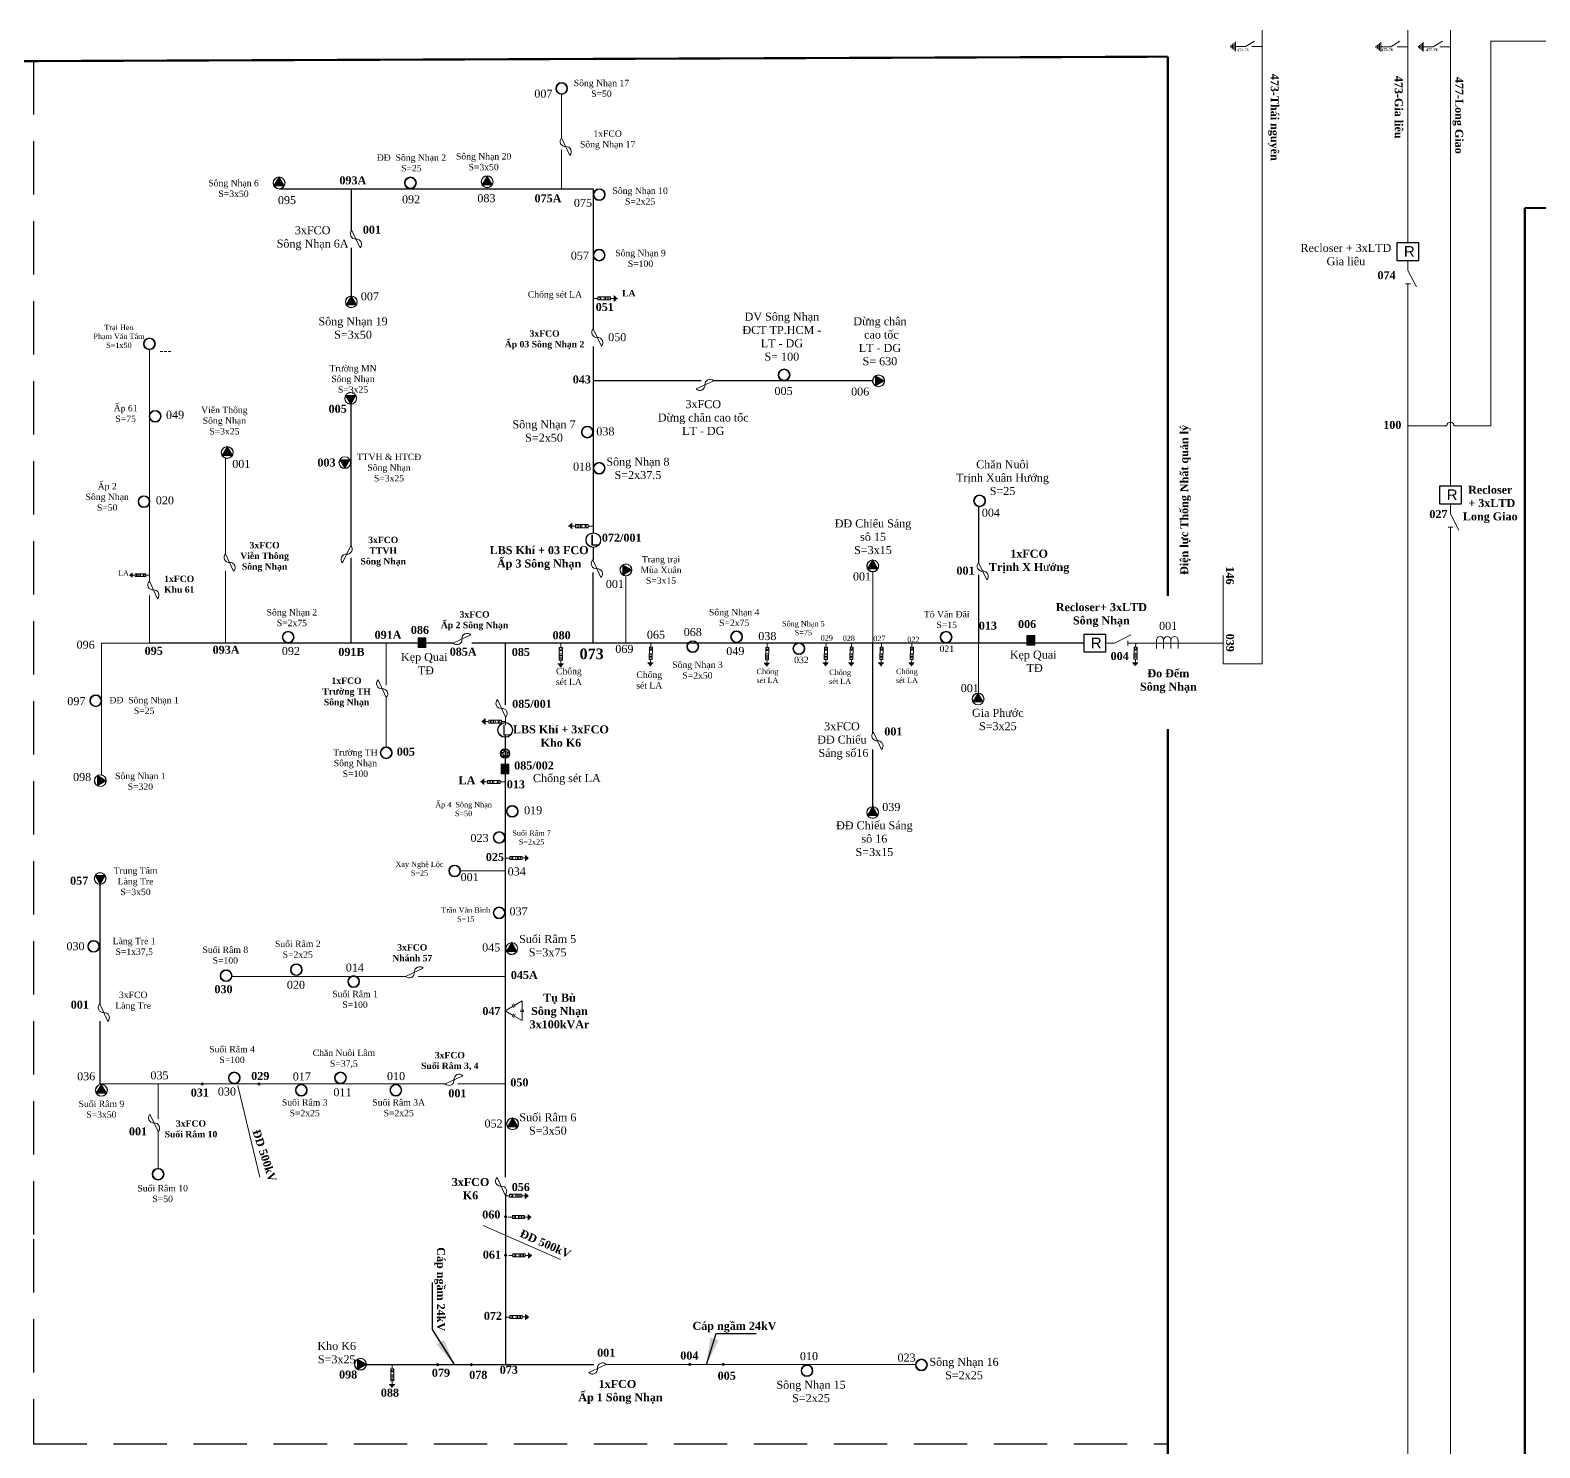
# Model space of a CAD drawing. Header units: inches. Extents: x 4393 to 9189, y -189 to 2360.
# Drawn here: x 8215.7 to 8357.2, y 1254.5 to 1387.3 of the extents above; entities that cross this region are included whole.
import ezdxf
from ezdxf.enums import TextEntityAlignment as Align

# ---------------------------------------------------------------- set-up
doc = ezdxf.new("R2010")
doc.units = ezdxf.units.IN
doc.header["$MEASUREMENT"] = 0
doc.linetypes.add('DASHED', pattern=[0.75, 0.5, -0.25])
for name, color, linetype, lineweight in [('Day 220kV', 6, 'Continuous', 30), ('Day 22kV', 1, 'Continuous', 25), ('Khung', 7, 'Continuous', 20), ('TBA', 5, 'Continuous', 18), ('Text', 7, 'Continuous', 15), ('Thiet bi', 3, 'Continuous', 18)]:
    doc.layers.add(name, color=color, linetype=linetype, lineweight=lineweight)
doc.layers.add('TEXT477TANPHU', color=7, linetype='Continuous')
doc.styles.get("Standard").update_dxf_attribs({"font": 'arial.ttf'})
doc.styles.add('TimeNRoman', font='times.ttf')
doc.styles.add('TimeNRoman-B', font='timesbd.ttf')
doc.dimstyles.get("Standard").update_dxf_attribs({"dimtxt": 0.18, "dimasz": 0.18, "dimexe": 0.18, "dimexo": 0.0625, "dimgap": 0.09, "dimtad": 0, "dimtih": 1, "dimtoh": 1, "dimdec": 4, "dimzin": 0, "dimdsep": 46, "dimtxsty": 'Standard', "dimcen": 0.09, "dimadec": 0, "dimazin": 0, "dimtfac": 1, "dimtdec": 4, "dimtofl": 0, "dimtmove": 0, "dimatfit": 3, "dimfxl": 1, "dimtolj": 1, "dimtzin": 0, "dimarcsym": 0})

# ---------------------------------------------------------------- blocks, each defined once
blk = doc.blocks.new('ALTD')
at = {"color": 0}
for points in [[(3.38, 1.08), (1.27, 0), (0, 0)], [(2.99, 0.31), (2.99, -0.31)], [(2.99, 0), (4.73, 0)]]:
    blk.add_lwpolyline(points, dxfattribs=at)
blk = doc.blocks.new('NOI DAT')
at = {"color": 0}
for points in [[(0, 0.01), (0, -1.37)], [(0, -3.51), (0, -2.22), (-0.71, -1.04)], [(0.6, -3.51), (-0.6, -3.51)], [(-0.47, -3.67), (0.47, -3.67)], [(-0.34, -3.82), (0.34, -3.82)], [(-0.21, -3.98), (0.21, -3.98)], [(-0.08, -4.13), (0.08, -4.13)]]:
    blk.add_lwpolyline(points, dxfattribs=at)
blk = doc.blocks.new('DO DEM')
at = {"color": 0}
for points in [[(-1.4, 1.53), (-1.4, 0.47, 1), (-0.47, 0.47), (-0.47, 1.53)], [(-0.47, 1.53), (-0.47, 0.47, 1), (0.47, 0.47), (0.47, 1.53)], [(0.47, 1.53), (0.47, 0.47, 1), (1.4, 0.47), (1.4, 1.53)]]:
    blk.add_lwpolyline(points, format="xyb", dxfattribs=at)
blk = doc.blocks.new('FCO')
at = {"color": 0}
blk.add_lwpolyline([(0, 0, 0.707499), (1.13, 0.53, -0.707499), (2.26, 1.05, -5.301682)], format="xyb", dxfattribs=at)
blk.add_lwpolyline([(0, 0), (2.26, 1.05)], dxfattribs=at)
blk = doc.blocks.new('TU BU')
at = {"color": 0}
for points in [[(0.59, -1.02), (0, 0), (-0.59, -1.02)], [(-0.68, -1.18), (-1.27, -2.19), (-0.09, -2.19)], [(-0.48, -1.29), (-0.88, -1.06)], [(-0.39, -1.13), (-0.78, -0.9)], [(0.09, -2.19), (1.27, -2.19), (0.68, -1.18)], [(0.41, -1.13), (0.8, -0.9)], [(0.5, -1.29), (0.9, -1.06)], [(-0.09, -2.42), (-0.09, -1.96)], [(0.09, -2.42), (0.09, -1.96)]]:
    blk.add_lwpolyline(points, dxfattribs=at)
blk = doc.blocks.new('TBA 1P')
h = blk.add_hatch(color=4)
h.set_gradient(color1=(0, 0, 255), one_color=1, tint=1, name='SPHERICAL')
h.paths.add_polyline_path([(0.8, 0.8, 1), (-0.8, 0.8, 1)])
h.paths.add_polyline_path([(-0.77, 0.8, -1), (0.77, 0.8, -1)], flags=16)
at = {"color": 0}
for radius in [0.8, 0.769, 0.759, 0.759, 0.748, 0.737, 0.726, 0.715]:
    blk.add_circle((0, 0.8), radius, dxfattribs=at)
blk = doc.blocks.new('TBA 3P')
h = blk.add_hatch(color=4)
h.set_gradient(color1=(0, 0, 255), one_color=1, tint=1, name='INVSPHERICAL')
h.paths.add_polyline_path([(-0.01, 1.58), (0, 1.6, 0.414214), (-0.8, 0.8, 0.131652), (-0.69, 0.4), (-0.68, 0.42, -0.12747), (-0.78, 0.8, -0.409402)])
h = blk.add_hatch(color=4)
h.set_gradient(color1=(0, 0, 255), one_color=1, tint=1, name='INVSPHERICAL')
h.paths.add_polyline_path([(0.8, 0.8, 1), (-0.8, 0.8, 1)])
h.paths.add_polyline_path([(-0.78, 0.8, -1), (0.78, 0.8, -1)], flags=16)
h = blk.add_hatch()
h.set_pattern_fill('AR-HBONE', color=4, scale=0.25, style=0)
h.paths.add_polyline_path([(0.69, 0.4), (0.67, 0.4, -0.566432), (-0.67, 0.4), (-0.69, 0.4, 0.57735)])
h = blk.add_hatch(color=4)
h.set_gradient(color1=(0, 0, 255), one_color=1, tint=1, name='SPHERICAL')
h.paths.add_polyline_path([(0, 1.6), (0.01, 1.58, -0.409402), (0.78, 0.8, -0.12747), (0.68, 0.42), (0.69, 0.4, 0.131652), (0.8, 0.8, 0.414214)])
at = {"color": 0}
blk.add_lwpolyline([(0, 1.6, 0, 1.39, 0), (0, 0.4, 0, 0, 0)], format="xyseb", dxfattribs=at)
blk.add_lwpolyline([(-0.69, 0.4), (0.69, 0.4), (0, 1.6)], close=True, dxfattribs=at)
for radius in [0.8, 0.778]:
    blk.add_circle((0, 0.8), radius, dxfattribs=at)
blk = doc.blocks.new('LA')
at = {"color": 0}
for p, q in [((0.52, -1.72), (0.52, -2.28)), ((0.33, -2.28), (0.53, -2.69)), ((0.33, -2.28), (0.74, -2.28)), ((0.33, -3.92), (0.33, -2.28)), ((0.33, -2.69), (0.74, -2.69)), ((0.33, -3.1), (0.74, -3.1)), ((0.33, -3.3), (0.74, -3.3)), ((0.33, -3.51), (0.74, -3.51)), ((0.33, -3.71), (0.74, -3.71)), ((0.53, -2.69), (0.74, -2.28)), ((0.74, -2.28), (0.74, -3.92)), ((0.88, -4.39), (0.14, -4.39)), ((0.22, -4.48), (0.8, -4.48)), ((0.3, -4.58), (0.72, -4.58)), ((0.74, -3.92), (0.33, -3.92)), ((0.38, -4.67), (0.64, -4.67)), ((0.46, -4.77), (0.56, -4.77)), ((0.53, -3.92), (0.53, -4.39))]:
    blk.add_line(p, q, dxfattribs=at)
blk = doc.blocks.new('ngoi sao')
at = {"layer": 'Day 22kV', "color": 1}
for p, q in [((7789, 2470), (7803.5, 2474.7)), ((7803.5, 2474.7), (7803.5, 2490)), ((7803.5, 2490), (7812.5, 2477.6)), ((7812.5, 2477.6), (7827, 2482.3)), ((7827, 2482.3), (7818, 2470)), ((7803.5, 2465.3), (7789, 2470)), ((7803.5, 2450), (7803.5, 2465.3)), ((7812.5, 2462.4), (7803.5, 2450)), ((7827, 2457.7), (7812.5, 2462.4)), ((7818, 2470), (7827, 2457.7))]:
    blk.add_line(p, q, dxfattribs=at)
blk = doc.blocks.new('báo sự cố')
at = {"layer": 'Day 22kV', "color": 1, "xscale": 0.1313280000002237, "yscale": 0.1313280000002237, "zscale": 0.1313280000002237}
blk.add_blockref('ngoi sao', (6759.61, 2134.29, 3), dxfattribs=at)
at = {"layer": 'TBA', "xscale": 3.449999999999818, "yscale": 3.449999999999818, "zscale": 3.449999999999818, "rotation": 90}
blk.add_blockref('TBA 1P', (7788, 2458.76), dxfattribs=at)
blk = doc.blocks.new('Re')
at = {"layer": 'Day 22kV', "color": 0}
blk.add_lwpolyline([(1873.29, 178.55), (1883.26, 178.55), (1883.26, 170.06), (1873.29, 170.06)], close=True, dxfattribs=at)
at = {"layer": 'TEXT477TANPHU', "color": 7, "true_color": 0xffffff, "insert": (1876.47, 176.87), "char_height": 5, "attachment_point": 1}
blk.add_mtext_dynamic_manual_height_columns('R', width=1.1505, gutter_width=1, heights=[0], dxfattribs=at)
blk = doc.blocks.new('LBS khí')
blk.add_circle((1.09, -1.12), 3.4)
at = {"layer": 'TEXT477TANPHU', "color": 7, "true_color": 0xffffff, "insert": (-0.34, 1.36), "char_height": 5, "attachment_point": 1}
blk.add_mtext_dynamic_manual_height_columns('L', width=1.1505, gutter_width=1, heights=[0], dxfattribs=at)

msp = doc.modelspace()

# ---------------------------------------------------------------- hatches: boundary and pattern name
at = {"layer": 'Text', "lineweight": 15}
h = msp.add_hatch(dxfattribs=at)
h.set_pattern_fill('ANSI38', color=4, scale=0.5, style=0)
h.set_pattern_definition([(45, (8109.10371, 442.06179), (-0.044194174, 0.044194174), []), (135, (8109.10371, 442.06179), (-0.1325825215, 0.044194174), [0.15625, -0.09375])])
h.paths.add_polyline_path([(8252.81, 1330.37), (8252.08, 1330.37), (8252.08, 1329.46), (8252.81, 1329.46)])
h = msp.add_hatch(dxfattribs=at)
h.set_pattern_fill('ANSI38', color=4, scale=0.5, style=0)
h.set_pattern_definition([(45, (8166.17138, 442.283377), (-0.044194174, 0.044194174), []), (135, (8166.17138, 442.283377), (-0.1325825215, 0.044194174), [0.15625, -0.09375])])
h.paths.add_polyline_path([(8309.88, 1330.59), (8309.15, 1330.59), (8309.15, 1329.68), (8309.88, 1329.68)])
h = msp.add_hatch(dxfattribs=at)
h.set_pattern_fill('ANSI38', color=4, scale=0.5, style=0)
h.set_pattern_definition([(45, (8116.89047, 430.22083), (-0.044194174, 0.044194174), []), (135, (8116.89047, 430.22083), (-0.1325825215, 0.044194174), [0.15625, -0.09375])])
h.paths.add_polyline_path([(8260.6, 1318.53), (8259.87, 1318.53), (8259.87, 1317.62), (8260.6, 1317.62)])

# ---------------------------------------------------------------- linework, layer by layer
at = {"color": 6, "lineweight": 15}
msp.add_line((8361.13, 1386.32), (8352.61, 1386.32), dxfattribs=at)
at = {"lineweight": 15}
for centre in [(8268.51, 1339.54), (8260.24, 1321.74)]:
    msp.add_circle(centre, 0.684, dxfattribs=at)
at = {"layer": 'Day 220kV', "lineweight": 15}
for points in [[(8237.24, 1279.81), (8235.19, 1288.38)], [(8265.44, 1272.11), (8258.2, 1275.3)]]:
    msp.add_lwpolyline(points, dxfattribs=at)
at = {"layer": 'Day 22kV', "lineweight": 15}
msp.add_line((8222.42, 1329.89), (8222.42, 1317.53), dxfattribs=at)
at = {"layer": 'Day 22kV', "lineweight": 30}
msp.add_line((8314.49, 1329.89), (8257.12, 1329.89), dxfattribs=at)
at = {"layer": 'Day 22kV', "lineweight": 15}
for points in [[(8331.19, 1327.95), (8331.19, 1387.35)], [(8348.85, 1344.64), (8348.85, 1387.34)], [(8265.54, 1381.33), (8265.54, 1377.25)], [(8265.54, 1376.13), (8265.54, 1372.47)], [(8226.91, 1357.39), (8226.9, 1335.69)], [(8234.04, 1347.22), (8234.04, 1338.26)], [(8324.21, 1165.38), (8348.85, 1165.59), (8348.85, 1339.5)], [(8234.04, 1336.62), (8234.04, 1329.89)], [(8271.57, 1336.19), (8271.57, 1329.86)], [(8327.55, 1327.95), (8327.55, 1336.23)], [(8226.9, 1334.35), (8226.9, 1329.89)], [(8249.1, 1325.95), (8249.1, 1329.89)], [(8319.8, 1329.89), (8327.54, 1329.89)], [(8327.55, 1327.95), (8331.19, 1327.95)], [(8249.1, 1320.16), (8249.1, 1324.79)], [(8260.29, 1322.2), (8260.29, 1322.95)], [(8260.29, 1308.53), (8256.07, 1308.53)], [(8234.65, 1298.65), (8250.92, 1298.65)], [(8252.08, 1298.65), (8260.29, 1298.65)], [(8222.26, 1288.57), (8254.64, 1288.57)], [(8227.72, 1285.26), (8227.72, 1288.56)], [(8255.8, 1288.57), (8260.29, 1288.57)], [(8227.72, 1280.66), (8227.72, 1284.09)], [(8269.72, 1262.27), (8298.7, 1262.27)]]:
    msp.add_lwpolyline(points, dxfattribs=at)
at = {"layer": 'Day 22kV', "color": 6, "lineweight": 15}
for points in [[(8344.85, 1387.35), (8344.85, 1367.45)], [(8344.86, 1362.3), (8344.85, 1176.08), (8341.28, 1176.08)]]:
    msp.add_lwpolyline(points, dxfattribs=at)
at = {"layer": 'Day 22kV', "lineweight": 30}
for points in [[(8239.07, 1372.47), (8268.5, 1372.47)], [(8245.84, 1368.53), (8245.84, 1372.47)], [(8268.5, 1372.47), (8268.5, 1359.35)], [(8245.84, 1362.29), (8245.84, 1366.94)], [(8268.5, 1357.69), (8268.5, 1340.23)], [(8278.63, 1354.47), (8268.46, 1354.47)], [(8294.69, 1354.47), (8279.79, 1354.47)], [(8245.77, 1352.28), (8245.77, 1339.05)], [(8304.62, 1342.63), (8304.62, 1337.45)], [(8268.5, 1338.85), (8268.5, 1337.72)], [(8245.77, 1337.88), (8245.77, 1329.89)], [(8268.46, 1336.52), (8268.46, 1329.89)], [(8304.62, 1336.29), (8304.62, 1329.89)], [(8260.29, 1324.11), (8260.29, 1329.89)], [(8294.71, 1321.49), (8294.71, 1329.89)], [(8260.28, 1279.83), (8260.29, 1316.45), (8260.29, 1321.3)], [(8294.71, 1314.42), (8294.71, 1319.9)], [(8222.25, 1307.27), (8222.25, 1296.07)], [(8222.26, 1294.46), (8222.26, 1288.57)], [(8260.28, 1278.18), (8260.28, 1262.27)], [(8247.24, 1262.27), (8268.56, 1262.27)]]:
    msp.add_lwpolyline(points, dxfattribs=at)
at = {"layer": 'Day 22kV', "color": 6, "lineweight": 15}
msp.add_lwpolyline([(8344.86, 1350.27), (8348.51, 1350.27, -0.983539), (8349.17, 1350.27), (8352.61, 1350.27)], format="xyb", dxfattribs=at)
at = {"layer": 'Day 22kV', "color": 4, "lineweight": 15}
for centre in [(8231.86, 1288.57), (8237.19, 1288.57), (8260.29, 1276.12), (8260.29, 1272.5), (8253.93, 1262.26), (8257.07, 1262.26), (8277.55, 1262.27), (8280.69, 1262.27)]:
    msp.add_circle(centre, 0.112, dxfattribs=at)
at = {"layer": 'Khung', "color": 2, "linetype": 'DASHED', "lineweight": 30, "ltscale": 20, "const_width": 0.203}
for points in [[(8322.35, 1384.86), (8204.67, 1384.4)], [(8322.35, 1384.86), (8322.35, 1334.31)], [(8355.81, 1370.72), (8355.8, 1158.22)], [(8434.3, 1370.72), (8355.81, 1370.67)], [(8322.35, 1321.85), (8322.35, 1232.27)]]:
    msp.add_lwpolyline(points, dxfattribs=at)
at = {"layer": 'Text', "color": 4, "lineweight": 15}
msp.add_line((8352.61, 1350.27), (8352.61, 1386.32), dxfattribs=at)
at = {"layer": 'Text', "color": 4}
for p, q in [((8294.71, 1329.89), (8294.7, 1336.59)), ((8226.9, 1329.89), (8222.42, 1329.89))]:
    msp.add_line(p, q, dxfattribs=at)
at = {"layer": 'Text', "color": 4, "lineweight": 30}
msp.add_line((8255.38, 1329.89), (8226.9, 1329.89), dxfattribs=at)
at = {"layer": 'Text', "color": 1}
msp.add_line((8304.62, 1329.89), (8304.62, 1325.2), dxfattribs=at)
at = {"layer": 'Text', "color": 3, "linetype": 'DASHED', "lineweight": 30, "ltscale": 10}
msp.add_lwpolyline([(8216.05, 1384.44), (8216.05, 1274.01), (8216.05, 1254.84), (8322.35, 1254.84)], dxfattribs=at)
at = {"layer": 'Text', "color": 4, "lineweight": 15}
for points in [[(8252.08, 1330.37), (8252.81, 1330.37), (8252.81, 1329.46), (8252.08, 1329.46)], [(8309.15, 1330.59), (8309.88, 1330.59), (8309.88, 1329.68), (8309.15, 1329.68)], [(8259.87, 1318.53), (8260.6, 1318.53), (8260.6, 1317.62), (8259.87, 1317.62)]]:
    msp.add_lwpolyline(points, close=True, dxfattribs=at)

# ---------------------------------------------------------------- block references
at = {"color": 0, "lineweight": 15, "xscale": 0.2015999999994165, "yscale": 0.2015999999998712, "zscale": 0.2016}
for p in [(8268.29, 1339.77), (8260.03, 1321.97)]:
    msp.add_blockref('LBS khí', p, dxfattribs=at)
at = {"layer": 'Day 22kV', "color": 0, "lineweight": 15, "xscale": 0.2015999999994165, "yscale": 0.2015999999998712, "zscale": 0.2016}
for p in [(7966.18, 1331.45), (7970.19, 1308.64), (7936.84, 1294.74)]:
    msp.add_blockref('Re', p, dxfattribs=at)
at = {"layer": 'Day 22kV', "color": 6, "lineweight": 15, "xscale": 0.1612799999996704, "yscale": 0.161279999999806, "zscale": 0.1612800000000109, "rotation": 345.0685828217896}
msp.add_blockref('báo sự cố', (6944.85, 1259.9, -0.48), dxfattribs=at)
at = {"layer": 'TBA', "lineweight": 15, "yscale": 0.6955199999999877, "zscale": 0.6955200000001468}
for name, p, xscale, rotation in [('TBA 1P', (8266.1, 1381.88), 0.6955200000002151, 90), ('TBA 1P', (8268.51, 1371.93), 0.6955199999999877, 270), ('TBA 1P', (8268.5, 1366.26), 0.6955199999999877, 270), ('TBA 1P', (8226.35, 1357.94), 0.6955199999999877, 270), ('TBA 1P', (8285.83, 1355.03), 0.6955199999999877, 270), ('TBA 3P', (8245.77, 1353.39), -0.6955200000002151, 180), ('TBA 1P', (8226.89, 1351.15), 0.6955199999999877, 270), ('TBA 1P', (8267.39, 1349.67), 0.6955199999999877, 270), ('TBA 3P', (8245.22, 1347.36), -0.6955200000002151, 180), ('TBA 1P', (8268.5, 1346.28), 0.6955199999999877, 270), ('TBA 1P', (8225.84, 1343.15), 0.6955199999999877, 270), ('TBA 3P', (8271.01, 1336.75), 0.6955199999999877, 270), ('TBA 1P', (8282.49, 1330.48), 0.6955199999999877, 90), ('TBA 1P', (8288.33, 1329.37), 0.6955199999999877, 90), ('TBA 1P', (8221.32, 1324.48), 0.6955200000002151, 270), ('TBA 3P', (8221.75, 1316.99), 0.6955200000002151, 270), ('TBA 1P', (8254.96, 1308.53), 0.6955199999999877, 270), ('TBA 3P', (8222.29, 1308.38), 0.6955200000002151, 180), ('TBA 1P', (8259.13, 1304.6), 0.6955199999999877, 270), ('TBA 1P', (8221.12, 1301.46), 0.6955200000002151, 270), ('TBA 1P', (8233.54, 1298.71), 0.6955199999999877, 270), ('TBA 1P', (8240.12, 1299.27), 0.6955199999999877, 270), ('TBA 1P', (8245.49, 1298.16), 0.6955199999999877, 270), ('TBA 3P', (8246.13, 1262.29), 0.6955200000002151, 270)]:
    msp.add_blockref(name, p, dxfattribs=dict(at, xscale=xscale, rotation=rotation))
at = {"layer": 'TBA', "lineweight": 15, "xscale": 0.6955200000002151, "yscale": 0.6955199999999877, "zscale": 0.6955200000001468}
for name, p in [('TBA 3P', (8239.06, 1372.47)), ('TBA 3P', (8258.56, 1372.58)), ('TBA 1P', (8251.37, 1372.47)), ('TBA 3P', (8245.83, 1361.32)), ('TBA 3P', (8234.2, 1347.2)), ('TBA 1P', (8304.71, 1342.67)), ('TBA 3P', (8294.7, 1336.57)), ('TBA 1P', (8239.91, 1329.89)), ('TBA 1P', (8277.83, 1329)), ('TBA 1P', (8301.57, 1329.89)), ('TBA 3P', (8304.57, 1324.09)), ('TBA 1P', (8249.1, 1319.05)), ('TBA 1P', (8260.91, 1313.56)), ('TBA 3P', (8294.69, 1313.45)), ('TBA 1P', (8259.69, 1311.11)), ('TBA 3P', (8260.86, 1300.7)), ('TBA 3P', (8222.41, 1287.41)), ('TBA 1P', (8234.86, 1288.57)), ('TBA 1P', (8244.81, 1288.57)), ('TBA 1P', (8241.14, 1287.42)), ('TBA 1P', (8250, 1287.42)), ('TBA 3P', (8260.94, 1284.27)), ('TBA 1P', (8227.72, 1279.55)), ('TBA 1P', (8288.53, 1261.13)), ('TBA 1P', (8299.26, 1261.67))]:
    msp.add_blockref(name, p, dxfattribs=at)
at = {"layer": 'TBA', "color": 4, "lineweight": 15, "xscale": 0.6955199999999877, "yscale": 0.6955199999999877, "zscale": 0.6955200000001468, "rotation": 270}
msp.add_blockref('TBA 3P', (8294.69, 1354.47), dxfattribs=at)
at = {"layer": 'Thiet bi', "lineweight": 15}
for name, p, xscale, yscale, zscale, rotation in [('NOI DAT', (8331.23, 1385.81), 0.7257600000000366, 0.7257600000000366, 0.7257600000000735, 270), ('NOI DAT', (8344.85, 1385.79), 0.7257600000000366, 0.7257600000000366, 0.7257600000000735, 270), ('NOI DAT', (8348.84, 1385.79), 0.7257600000000366, 0.7257600000000366, 0.7257600000000735, 270), ('FCO', (8265.54, 1377.25), 0.7257599999998092, 0.7257600000000366, 0.7257600000000735, 270), ('FCO', (8246.65, 1366.94), 0.7257600000000366, 0.7257600000000366, 0.7257600000000735, 90), ('ALTD', (8344.86, 1365.74), 0.7257600000000366, 0.7257600000000366, 0.7257600000000735, 270), ('LA', (8267.27, 1361.82), 0.7257599999998092, 0.7257600000000366, 0.7257600000000735, 90), ('FCO', (8268.5, 1359.35), 0.7257600000000366, 0.7257600000000366, 0.7257600000000735, 270), ('FCO', (8279.79, 1354.47), 0.725760000000264, 0.7257600000000366, 0.7257600000000735, 180), ('ALTD', (8348.85, 1342.93), 0.7257600000000366, 0.7257600000000366, 0.7257600000000735, 270), ('LA', (8269.69, 1341.24), 0.7257600000000366, 0.7257600000000366, 0.7257600000000735, 270), ('FCO', (8245.77, 1339.05), -0.7257600000000366, 0.7257600000000366, 0.7257600000000735, 90), ('FCO', (8234.04, 1338.26), 0.7257600000000366, 0.7257600000000366, 0.7257600000000735, 270), ('FCO', (8268.46, 1337.68), 0.7257600000000366, 0.7257600000000366, 0.7257600000000735, 270), ('FCO', (8304.62, 1337.45), 0.7257600000000366, 0.7257600000000366, 0.7257600000000735, 270), ('LA', (8227.95, 1336.57), 0.6037500000002183, 0.6037500000002183, 0.6037500000001272, 270), ('FCO', (8226.9, 1335.69), 0.7257600000000366, 0.7257600000000366, 0.7257600000000735, 270), ('DO DEM', (8322.3, 1330.5), 0.725760000000264, 0.7257600000000366, 0.7257600000000735, 180), ('LA', (8273.56, 1331.09), 0.6955199999997315, 0.6955199999999877, 0.6955200000001468, 358.9176948369079), ('LA', (8284.47, 1331.06), 0.6955199999997315, 0.6955199999999877, 0.6955200000001468, 358.9176948369079), ('LA', (8289.98, 1331.09), 0.6955199999997315, 0.6955199999999877, 0.6955200000001468, 358.9176948369079), ('LA', (8292.38, 1331.09), 0.6955199999997315, 0.6955199999999877, 0.6955200000001468, 358.9176948369079), ('LA', (8295.18, 1331.09), 0.6955199999997315, 0.6955199999999877, 0.6955200000001468, 358.9176948369079), ('LA', (8298.03, 1331.09), 0.6955199999997315, 0.6955199999999877, 0.6955200000001468, 358.9176948369079), ('LA', (8319, 1331.1), 0.6955199999997315, 0.6955199999999877, 0.6955200000001468, 358.9176948369079), ('FCO', (8249.1, 1324.79), 0.7257600000000366, 0.7257600000000366, 0.7257600000000735, 90), ('FCO', (8260.29, 1322.95), 0.7257600000000366, 0.7257600000000366, 0.7257600000000735, 90), ('LA', (8261.55, 1322.91), 0.7257600000000366, 0.7257600000000366, 0.7257600000000735, 270), ('FCO', (8295.52, 1319.9), 0.7257600000000366, 0.7257600000000366, 0.7257600000000735, 90), ('LA', (8261.44, 1317.26), 0.7257600000000366, 0.7257600000000366, 0.7257600000000735, 270), ('LA', (8259.1, 1309.38), 0.6955199999999877, 0.6955199999999877, 0.6955200000001468, 90), ('FCO', (8222.25, 1296.07), 0.7257599999998092, 0.7257600000000366, 0.7257600000000735, 270), ('TU BU', (8260.25, 1295.42), 0.7257600000000366, 0.7257600000000366, 0.7257600000000735, 90), ('FCO', (8227.72, 1284.09), 0.7257600000000366, 0.7257600000000366, 0.7257600000000735, 90), ('FCO', (8260.25, 1278.15), 0.7257600000000366, 0.7257600000000366, 0.7257600000000735, 90), ('LA', (8259.08, 1277.71), 0.6955199999999877, 0.6955199999999877, 0.6955200000001468, 90), ('LA', (8259.34, 1275.71), 0.6955199999999877, 0.6955199999999877, 0.6955200000001468, 90), ('LA', (8259.39, 1272.12), 0.6955199999999877, 0.6955199999999877, 0.6955200000001468, 90), ('LA', (8259.11, 1266.35), 0.6955199999999877, 0.6955199999999877, 0.6955200000001468, 90), ('FCO', (8269.72, 1262.27), 0.725760000000264, 0.7257600000000366, 0.7257600000000735, 180)]:
    msp.add_blockref(name, p, dxfattribs=dict(at, xscale=xscale, yscale=yscale, zscale=zscale, rotation=rotation))
for name, p, xscale, yscale, zscale in [('FCO', (8255.38, 1329.89), 0.725760000000264, 0.7257600000000366, 0.7257600000000735), ('ALTD', (8316.44, 1329.89), 0.725760000000264, 0.7257600000000366, 0.7257600000000735), ('LA', (8265.08, 1331.12), 0.725760000000264, 0.7257600000000366, 0.7257600000000735), ('FCO', (8250.92, 1298.65), 0.725760000000264, 0.7257600000000366, 0.7257600000000735), ('FCO', (8254.64, 1288.57), 0.725760000000264, 0.7257600000000366, 0.7257600000000735), ('LA', (8249.29, 1263.45), 0.6955200000002151, 0.6955199999999877, 0.6955200000001468)]:
    msp.add_blockref(name, p, dxfattribs=dict(at, xscale=xscale, yscale=yscale, zscale=zscale))

# ---------------------------------------------------------------- texts
at = {"layer": 'Text', "color": 4, "lineweight": 15}
for s, height, rotation, style, p in [('473-76', 0.25, 0.8, 'TimeNRoman', (8329.39, 1385.35)), ('473-76', 0.25, 0.8, 'TimeNRoman-B', (8342.91, 1385.39)), ('477-76', 0.25, 0.8, 'TimeNRoman-B', (8347.09, 1385.39)), ('146', 0.75, 270, 'TimeNRoman-B', (8327.81, 1336.22)), ('039', 0.75, 270, 'TimeNRoman-B', (8327.81, 1329.92)), ('ÐD 500kV', 0.75, 288.012, 'TimeNRoman-B', (8237.34, 1281.73)), ('ÐD 500kV', 0.75, 336.1844, 'TimeNRoman-B', (8263.87, 1273.25))]:
    msp.add_text(s, height=height, rotation=rotation, dxfattribs=dict(at, style=style)).set_placement(p, align=Align.CENTER)
for s, height, style, p in [('007', 0.75, 'TimeNRoman', (8263.83, 1381.02)), ('095', 0.75, 'TimeNRoman', (8239.8, 1371.04)), ('092', 0.75, 'TimeNRoman', (8251.43, 1371.11)), ('083', 0.75, 'TimeNRoman', (8258.49, 1371.22)), ('075A', 0.75, 'TimeNRoman-B', (8264.26, 1371.21)), ('075', 0.75, 'TimeNRoman', (8267.54, 1370.78)), ('001', 0.75, 'TimeNRoman-B', (8247.76, 1368.27)), ('057', 0.75, 'TimeNRoman', (8267.25, 1365.84)), ('074', 0.75, 'TimeNRoman-B', (8342.85, 1364)), ('007', 0.75, 'TimeNRoman', (8247.57, 1362.02)), ('LA', 0.6, 'TimeNRoman-B', (8271.83, 1362.38)), ('051', 0.75, 'TimeNRoman-B', (8269.58, 1361.02)), ('050', 0.75, 'TimeNRoman', (8270.75, 1358.19)), ('---', 0.75, 'TimeNRoman', (8228.42, 1356.95)), ('043', 0.75, 'TimeNRoman-B', (8267.43, 1354.23)), ('006', 0.75, 'TimeNRoman', (8293.52, 1353.09)), ('049', 0.75, 'TimeNRoman', (8229.31, 1350.92)), ('038', 0.75, 'TimeNRoman', (8269.64, 1349.36)), ('100', 0.75, 'TimeNRoman-B', (8343.39, 1349.97)), ('001', 0.75, 'TimeNRoman', (8235.52, 1346.31)), ('003', 0.75, 'TimeNRoman-B', (8243.5, 1346.44)), ('018', 0.75, 'TimeNRoman', (8267.46, 1346.06)), ('020', 0.75, 'TimeNRoman', (8228.36, 1342.9)), ('004', 0.75, 'TimeNRoman', (8305.77, 1341.74)), ('027', 0.75, 'TimeNRoman-B', (8347.71, 1341.6)), ('001', 0.75, 'TimeNRoman-B', (8303.39, 1336.31)), ('LA', 0.5, 'TimeNRoman', (8224.48, 1336.2)), ('001', 0.75, 'TimeNRoman', (8270.53, 1335.06)), ('001', 0.75, 'TimeNRoman', (8293.69, 1335.76)), ('013', 0.75, 'TimeNRoman-B', (8305.49, 1331.15)), ('001', 0.75, 'TimeNRoman', (8322.38, 1331.13)), ('096', 0.75, 'TimeNRoman', (8220.93, 1329.36)), ('065', 0.75, 'TimeNRoman', (8274.38, 1330.3)), ('068', 0.75, 'TimeNRoman', (8277.83, 1330.55)), ('038', 0.75, 'TimeNRoman', (8284.82, 1330.17)), ('029', 0.5, 'TimeNRoman', (8290.39, 1330.12)), ('028', 0.5, 'TimeNRoman', (8292.45, 1330.09)), ('027', 0.5, 'TimeNRoman', (8295.32, 1330.07)), ('022', 0.5, 'TimeNRoman', (8298.51, 1329.98)), ('092', 0.75, 'TimeNRoman', (8240.17, 1328.77)), ('069', 0.75, 'TimeNRoman', (8271.42, 1328.97)), ('049', 0.75, 'TimeNRoman', (8281.82, 1328.77)), ('032', 0.6, 'TimeNRoman', (8288.01, 1328.01)), ('021', 0.6, 'TimeNRoman', (8301.64, 1329.06)), ('004', 0.75, 'TimeNRoman-B', (8317.84, 1328.3)), ('001', 0.75, 'TimeNRoman', (8303.79, 1325.29)), ('097', 0.75, 'TimeNRoman', (8220.06, 1324.07)), ('001', 0.75, 'TimeNRoman-B', (8296.63, 1321.23)), ('098', 0.75, 'TimeNRoman', (8220.6, 1316.96)), ('LA', 0.75, 'TimeNRoman-B', (8256.67, 1316.65)), ('013', 0.75, 'TimeNRoman-B', (8261.25, 1316.28)), ('039', 0.75, 'TimeNRoman', (8296.44, 1314.15)), ('023', 0.75, 'TimeNRoman', (8257.85, 1311.25)), ('034', 0.75, 'TimeNRoman', (8261.33, 1308.11)), ('057', 0.75, 'TimeNRoman-B', (8220.32, 1307.24)), ('001', 0.75, 'TimeNRoman', (8256.92, 1307.58)), ('037', 0.75, 'TimeNRoman', (8261.51, 1304.37)), ('030', 0.75, 'TimeNRoman', (8219.98, 1301.1)), ('045', 0.75, 'TimeNRoman', (8258.94, 1300.98)), ('014', 0.75, 'TimeNRoman', (8246.16, 1299.1)), ('045A', 0.75, 'TimeNRoman-B', (8262.04, 1298.4)), ('030', 0.75, 'TimeNRoman-B', (8233.85, 1297.07)), ('020', 0.75, 'TimeNRoman', (8240.64, 1297.48)), ('001', 0.75, 'TimeNRoman-B', (8220.38, 1295.62)), ('047', 0.75, 'TimeNRoman-B', (8258.96, 1295.02)), ('036', 0.75, 'TimeNRoman', (8220.98, 1288.91)), ('035', 0.75, 'TimeNRoman', (8227.85, 1289)), ('029', 0.75, 'TimeNRoman-B', (8237.3, 1288.94)), ('017', 0.75, 'TimeNRoman', (8241.19, 1288.89)), ('010', 0.75, 'TimeNRoman', (8250.02, 1288.92)), ('050', 0.75, 'TimeNRoman-B', (8261.58, 1288.33)), ('031', 0.75, 'TimeNRoman-B', (8231.63, 1287.38)), ('030', 0.75, 'TimeNRoman', (8234.17, 1287.48)), ('011', 0.75, 'TimeNRoman', (8245, 1287.41)), ('001', 0.75, 'TimeNRoman-B', (8255.77, 1287.31)), ('052', 0.75, 'TimeNRoman', (8259.16, 1284.48)), ('001', 0.75, 'TimeNRoman-B', (8225.84, 1283.74)), ('056', 0.75, 'TimeNRoman-B', (8261.71, 1278.53)), ('060', 0.75, 'TimeNRoman-B', (8258.95, 1275.95)), ('061', 0.75, 'TimeNRoman-B', (8259.01, 1272.19)), ('072', 0.75, 'TimeNRoman-B', (8259.1, 1266.45)), ('001', 0.75, 'TimeNRoman-B', (8269.72, 1263)), ('004', 0.75, 'TimeNRoman-B', (8277.51, 1262.73)), ('010', 0.75, 'TimeNRoman', (8288.72, 1262.67)), ('073', 0.75, 'TimeNRoman-B', (8260.59, 1261.39)), ('023', 0.75, 'TimeNRoman', (8297.87, 1262.54)), ('098', 0.75, 'TimeNRoman-B', (8245.53, 1260.95)), ('079', 0.75, 'TimeNRoman-B', (8254.23, 1261.11)), ('078', 0.75, 'TimeNRoman-B', (8257.73, 1260.92)), ('005', 0.75, 'TimeNRoman-B', (8281.01, 1260.84)), ('088', 0.75, 'TimeNRoman-B', (8249.45, 1259.25))]:
    msp.add_text(s, height=height, dxfattribs=dict(at, style=style)).set_placement(p, align=Align.CENTER)
at = {"layer": 'Text', "color": 3, "lineweight": 15}
for s, height, style, p in [('093A', 0.75, 'TimeNRoman-B', (8245.97, 1372.89)), ('005', 0.75, 'TimeNRoman', (8286.34, 1353.15)), ('005', 0.75, 'TimeNRoman-B', (8244.55, 1351.48)), ('072/001', 0.75, 'TimeNRoman-B', (8271.17, 1339.39)), ('086', 0.75, 'TimeNRoman-B', (8252.26, 1330.75)), ('006', 0.75, 'TimeNRoman-B', (8309.16, 1331.3)), ('091A', 0.75, 'TimeNRoman-B', (8249.27, 1330.29)), ('080', 0.75, 'TimeNRoman-B', (8265.54, 1330.25)), ('095', 0.75, 'TimeNRoman-B', (8227.31, 1328.79)), ('093A', 0.75, 'TimeNRoman-B', (8234.09, 1328.89)), ('091B', 0.75, 'TimeNRoman-B', (8245.84, 1328.69)), ('085A', 0.75, 'TimeNRoman-B', (8256.31, 1328.71)), ('085', 0.75, 'TimeNRoman-B', (8261.72, 1328.68)), ('073', 1, 'TimeNRoman-B', (8268.35, 1328.38)), ('085/001', 0.75, 'TimeNRoman-B', (8262.76, 1323.82)), ('005', 0.75, 'TimeNRoman-B', (8250.94, 1319.34)), ('085/002', 0.75, 'TimeNRoman-B', (8262.95, 1318.04)), ('019', 0.75, 'TimeNRoman', (8262.87, 1313.84)), ('025', 0.75, 'TimeNRoman-B', (8259.29, 1309.46))]:
    msp.add_text(s, height=height, dxfattribs=dict(at, style=style)).set_placement(p, align=Align.CENTER)
at = {"layer": 'Text', "color": 3, "lineweight": 15, "attachment_point": 5}
for s, insert, char_height, width, style in [('{\\fTimes New Roman|b0|i0|c0|p18;Sông Nh\\fTimes New Roman|b0|i0|c0|p18;ạn} 17\\PS=50', (8269.27, 1381.89), 0.6, 7.0291, 'TimeNRoman'), ('Sông Nhạn 20\\PS=3x50', (8258.23, 1375.01), 0.6, 9.6846, 'TimeNRoman'), ('3xFCO\\PSông Nhạn 6A', (8242.2, 1367.84), 0.75, 7.6174, 'TimeNRoman'), ('Sông Nhạn 19\\PS=3x50', (8245.99, 1359.42), 0.75, 7.6174, 'TimeNRoman'), ('3xFCO \\PẤp {\\C3;03} Sông Nhạn 2', (8263.94, 1358.31), 0.6, 12.3232, 'TimeNRoman-B'), ('Suối Râm 3A\\PS=2x25', (8250.27, 1286.33), 0.6, 6.7698, 'TimeNRoman')]:
    msp.add_mtext(s, dxfattribs=dict(at, insert=insert, char_height=char_height, width=width, style=style))
at = {"layer": 'Text', "color": 4, "lineweight": 15, "char_height": 0.75, "attachment_point": 5, "style": 'TimeNRoman'}
for s, insert, width, rotation in [('{\\fTimes New Roman|b1|i0|c0|p18;473-Thái nguyên}', (8332.25, 1379.18), 38.8825, 270), ('{\\fTimes New Roman|b1|i0|c0|p18;473-Gia liêu}', (8343.99, 1380.12), 12.2286, 270), ('{\\fTimes New Roman|b1|i0|c0|p18;477-Long Giao}', (8349.53, 1379.36), 12.2286, 270), ('{\\fTimes New Roman|b1|i0|c238|p18;Đ\\fTimes New Roman|b1|i0|c0|p18;iện lực Thống Nhất quản lý}', (8324.01, 1343.31), 31.4597, 90)]:
    msp.add_mtext(s, dxfattribs=dict(at, insert=insert, width=width, rotation=rotation))
at = {"layer": 'Text', "color": 4, "lineweight": 15, "attachment_point": 5}
for s, insert, char_height, width, style in [('1xFCO\\PSông Nhạn 17', (8269.85, 1377.05), 0.6, 6.177, 'TimeNRoman'), ('{\\fTimes New Roman|b0|i0|c238|p18;Đ}Đ {\\fTimes New Roman|b0|i0|c163|p18;{}} Sông Nhạn 2\\PS=25', (8251.46, 1374.9), 0.6, 9.6846, 'TimeNRoman'), ('Sông Nhạn 6\\PS=3x50', (8234.79, 1372.51), 0.6, 7.0291, 'TimeNRoman'), ('Sông Nhạn 10\\PS=2x25', (8272.9, 1371.79), 0.6, 7.0291, 'TimeNRoman'), ('Sông Nhạn 9\\PS=100', (8272.93, 1365.95), 0.6, 7.0291, 'TimeNRoman'), ('{\\fVNI-Times|b0|i0|c0|p2;Recloser + 3xLTD\\PGia lieâu}', (8339.04, 1366.3), 0.75, 11.7975, 'TimeNRoman-B'), ('Chống sét LA', (8264.91, 1362.48), 0.6, 7.2593, 'TimeNRoman'), ('Trại Heo \\PPhạm Văn Tâm\\PS=1x50', (8224.05, 1358.64), 0.5, 7.0291, 'TimeNRoman'), ('DV Sông Nhạn \\PĐCT TP.HCM - \\PLT - DG\\PS= 100', (8286.18, 1358.61), 0.75, 15.9377, 'TimeNRoman'), ('Dừng chân\\P cao tốc\\PLT - DG\\PS= 630', (8295.37, 1358.18), 0.75, 12.5236, 'TimeNRoman'), ('Trường MN\\PSông Nhạn\\PS=3x25', (8245.99, 1354.65), 0.6, 6.023, 'TimeNRoman'), ('3xFCO\\PDừng chân cao tốc\\PLT - DG', (8278.81, 1351.03), 0.75, 23.2118, 'TimeNRoman'), ('Ấp 61 \\PS=75', (8224.68, 1351.41), 0.6, 7.0291, 'TimeNRoman'), ('Viễn Thông\\PSông Nhạn \\PS=3x25', (8233.93, 1350.74), 0.6, 7.0291, 'TimeNRoman'), ('Sông Nhạn 7\\PS=2x50', (8263.89, 1349.76), 0.75, 7.0291, 'TimeNRoman'), ('TTVH & HTCĐ\\PSông Nhạn\\PS=3x25', (8249.36, 1346.34), 0.6, 11.922, 'TimeNRoman'), ('Sông Nhạn 8\\PS=2x37.5', (8272.69, 1346.26), 0.75, 7.0291, 'TimeNRoman'), ('Chăn Nuôi\\PTrịnh Xuân Hướng\\PS=25', (8306.86, 1345.39), 0.75, 13.6667, 'TimeNRoman'), ('Ấp 2\\PSông Nhạn\\PS=50', (8222.95, 1343.59), 0.6, 7.0291, 'TimeNRoman'), ('Recloser\\P + 3xLTD\\PLong Giao ', (8352.57, 1342.89), 0.75, 14.0588, 'TimeNRoman-B'), ('ĐĐ Chiếu Sáng \\Psô 15\\PS=3x15', (8294.72, 1339.85), 0.75, 7.6174, 'TimeNRoman'), ('3xFCO \\PTTVH \\PSông Nhạn', (8248.82, 1338.46), 0.6, 8.8529, 'TimeNRoman-B'), ('3xFCO \\PViễn Thông\\PSông Nhạn', (8237.7, 1337.97), 0.6, 10.3951, 'TimeNRoman-B'), ('LBS Khí + 03 FCO\\PẤp 3 Sông Nhạn', (8263.43, 1337.85), 0.75, 9.532, 'TimeNRoman-B'), ('1xFCO \\PTrịnh X H{\\fTimes New Roman|b0|i0|c238|p18;ư}ớng', (8309.35, 1337.52), 0.75, 7.3347, 'TimeNRoman-B'), ('Trang trại\\PMùa Xuân \\PS=3x15', (8274.85, 1336.74), 0.6, 7.0291, 'TimeNRoman'), ('1xFCO \\PKhu 61', (8229.7, 1335.41), 0.6, 7.3347, 'TimeNRoman-B'), ('Sông Nhạn 2\\PS=2x75', (8240.26, 1332.27), 0.6, 7.0291, 'TimeNRoman'), ('3xFCO \\PẤp 2 Sông Nhạn', (8257.38, 1331.98), 0.6, 11.2339, 'TimeNRoman-B'), ('Sông Nhạn 4\\PS=2x75', (8281.71, 1332.28), 0.6, 7.0291, 'TimeNRoman'), ('Tô V{\\fTimes New Roman|b0|i0|c238|p18;ă}n {\\fTimes New Roman|b0|i0|c238|p18;Đ}ãi\\PS=15', (8301.63, 1332.09), 0.6, 7.0291, 'TimeNRoman'), ('Recloser+ 3xLTD\\PSông Nhạn', (8316.12, 1332.51), 0.75, 10.7087, 'TimeNRoman-B'), ('Sông Nhạn 5\\PS=75', (8288.19, 1331.29), 0.5, 9.6034, 'TimeNRoman'), ('Kẹp Quai\\P TĐ', (8252.67, 1327.96), 0.75, 7.0291, 'TimeNRoman'), ('Kẹp Quai\\P TĐ', (8309.73, 1328.18), 0.75, 7.0291, 'TimeNRoman'), ('Chống \\Psét LA', (8266.22, 1326.76), 0.6, 7.2593, 'TimeNRoman'), ('Chống \\Psét LA', (8273.75, 1326.42), 0.6, 7.2593, 'TimeNRoman'), ('Sông Nhạn 3\\PS=2x50', (8278.27, 1327.35), 0.6, 9.8047, 'TimeNRoman'), ('Chống \\Psét LA', (8284.83, 1326.81), 0.5, 7.2593, 'TimeNRoman'), ('Chống \\Psét LA', (8291.64, 1326.72), 0.5, 7.2593, 'TimeNRoman'), ('Chống \\Psét LA', (8297.9, 1326.81), 0.5, 7.2593, 'TimeNRoman'), ('{\\fTimes New Roman|b1|i0|c238|p18;Đ}o {\\fTimes New Roman|b1|i0|c238|p18;Đ}ếm\\PSông Nhạn', (8322.4, 1326.31), 0.75, 9.9004, 'TimeNRoman-B'), ('1xFCO \\PTr{\\fTimes New Roman|b1|i0|c163|p18;ư}ờng TH\\PSông Nhạn', (8245.38, 1325.26), 0.6, 7.3347, 'TimeNRoman-B'), ('{\\fTimes New Roman|b0|i0|c238|p18;Đ}Đ {\\fTimes New Roman|b0|i0|c163|p18;{}} Sông Nhạn 1\\PS=25', (8226.41, 1324.04), 0.6, 14.5843, 'TimeNRoman'), ('Gia Ph{\\fTimes New Roman|b0|i0|c163|p18;ư}ớc\\PS=3x25', (8306.42, 1322.72), 0.75, 7.0291, 'TimeNRoman'), ('LBS Khí + 3xFCO\\PKho K6', (8265.47, 1321.17), 0.75, 14.1099, 'TimeNRoman-B'), ('3xFCO\\PĐĐ Chiếu\\P Sáng số16', (8291.81, 1320.72), 0.75, 7.6174, 'TimeNRoman'), ('Tr{\\fTimes New Roman|b0|i0|c163|p18;ư}ờng TH\\PSông Nhạn\\PS=100', (8246.21, 1318.64), 0.6, 6.023, 'TimeNRoman'), ('Sông Nhạn 1\\PS=320', (8226.06, 1316.93), 0.6, 10.9542, 'TimeNRoman'), ('Chống sét LA', (8266.03, 1317.11), 0.75, 7.2593, 'TimeNRoman'), ('Ấp 4  Sông Nhạn\\PS=50', (8256.35, 1314.33), 0.5, 13.8173, 'TimeNRoman'), ('ĐĐ Chiếu Sáng \\Psô 16\\PS=3x15', (8294.85, 1311.55), 0.75, 7.6174, 'TimeNRoman'), ('Suối Râm 7\\PS=2x25', (8262.72, 1311.66), 0.5, 7.0291, 'TimeNRoman'), ('Trung Tâm\\PLàng Tre\\PS=3x50', (8225.61, 1307.56), 0.6, 6.7698, 'TimeNRoman'), ('Xay Nghệ Lộc\\PS=25', (8252.22, 1308.74), 0.5, 7.0291, 'TimeNRoman'), ('Trần V{\\fTimes New Roman|b0|i0|c238|p18;ă}n Bình\\PS=15', (8256.55, 1304.44), 0.5, 7.0291, 'TimeNRoman'), ('Làng Tre 1\\PS=1x37,5', (8225.48, 1301.39), 0.6, 4.8758, 'TimeNRoman'), ('Suối Râm 2\\PS=2x25', (8240.81, 1301.19), 0.6, 7.0291, 'TimeNRoman'), ('3xFCO\\PNhánh 57', (8251.54, 1300.86), 0.6, 18.0695, 'TimeNRoman-B'), ('Suối Râm 5\\PS=3x75', (8264.23, 1301.52), 0.75, 7.0291, 'TimeNRoman'), ('Suối Râm 8\\PS=100', (8234.02, 1300.64), 0.6, 7.0291, 'TimeNRoman'), ('3xFCO\\PLàng Tre', (8225.39, 1296.31), 0.6, 6.7698, 'TimeNRoman'), ('Suối Râm 1\\PS=100', (8246.18, 1296.49), 0.6, 7.0291, 'TimeNRoman'), ('Tụ Bù\\PSông Nhạn\\P3x100kVAr', (8265.34, 1295.39), 0.75, 7.3347, 'TimeNRoman-B'), ('Suối Râm 4\\PS=100', (8234.65, 1291.32), 0.6, 6.7698, 'TimeNRoman'), ('Ch{\\fTimes New Roman|b0|i0|c238|p18;ă}n Nuôi Lâm\\PS=37,5', (8245.13, 1290.91), 0.6, 8.1118, 'TimeNRoman'), ('3xFCO\\PSuối Râm 3, 4', (8255.06, 1290.69), 0.6, 7.3347, 'TimeNRoman-B'), ('Suối Râm 9\\PS=3x50', (8222.41, 1286.19), 0.6, 6.7698, 'TimeNRoman'), ('Suối Râm 3\\PS=2x25', (8241.46, 1286.33), 0.6, 14.902, 'TimeNRoman'), ('3xFCO \\PSuối Râm 10', (8230.8, 1284.35), 0.6, 7.3347, 'TimeNRoman-B'), ('Suối Râm 6\\PS=3x50', (8264.25, 1284.81), 0.75, 6.7698, 'TimeNRoman'), ('Suối Râm 10\\PS=50', (8228.15, 1278.28), 0.6, 6.023, 'TimeNRoman'), ('3xFCO\\PK6', (8257, 1278.74), 0.75, 7.3347, 'TimeNRoman-B'), ('Kho K6\\PS=3x25', (8244.46, 1263.37), 0.75, 6.7698, 'TimeNRoman'), ('Sông Nhạn 16\\PS=2x25', (8303.25, 1261.88), 0.75, 6.7698, 'TimeNRoman'), ('1xFCO\\P  Ấp 1 Sông Nhạn', (8270.77, 1259.69), 0.75, 12.9298, 'TimeNRoman-B'), ('Sông Nhạn 15\\PS=2x25', (8288.91, 1259.73), 0.75, 6.7698, 'TimeNRoman')]:
    msp.add_mtext(s, dxfattribs=dict(at, insert=insert, char_height=char_height, width=width, style=style))
at = {"layer": 'Text', "color": 4, "lineweight": 15, "insert": (8254.11, 1269.32), "char_height": 0.75, "width": 11.1966, "attachment_point": 5, "rotation": 270, "line_spacing_factor": 1.1, "style": 'TimeNRoman-B'}
msp.add_mtext('Cáp ngầm 24kV', dxfattribs=at)
at = {"layer": 'Text', "color": 4, "lineweight": 15, "insert": (8281.74, 1265.76), "char_height": 0.75, "width": 11.1966, "attachment_point": 5, "line_spacing_factor": 1.1, "style": 'TimeNRoman-B'}
msp.add_mtext('Cáp ngầm 24kV', dxfattribs=at)

# ---------------------------------------------------------------- leaders
at = {"layer": 'Text', "lineweight": 15}
for points in [[(8255.49, 1262.25), (8253.43, 1265.53), (8253.43, 1269.95)], [(8279.12, 1262.27), (8280.03, 1265.18), (8283.76, 1265.18)]]:
    msp.add_leader(points, dimstyle='Standard', override={"dimasz": 2.5, "dimgap": 0.09, "dimtad": 0}, dxfattribs=at)

doc.saveas('drawing.dxf')
